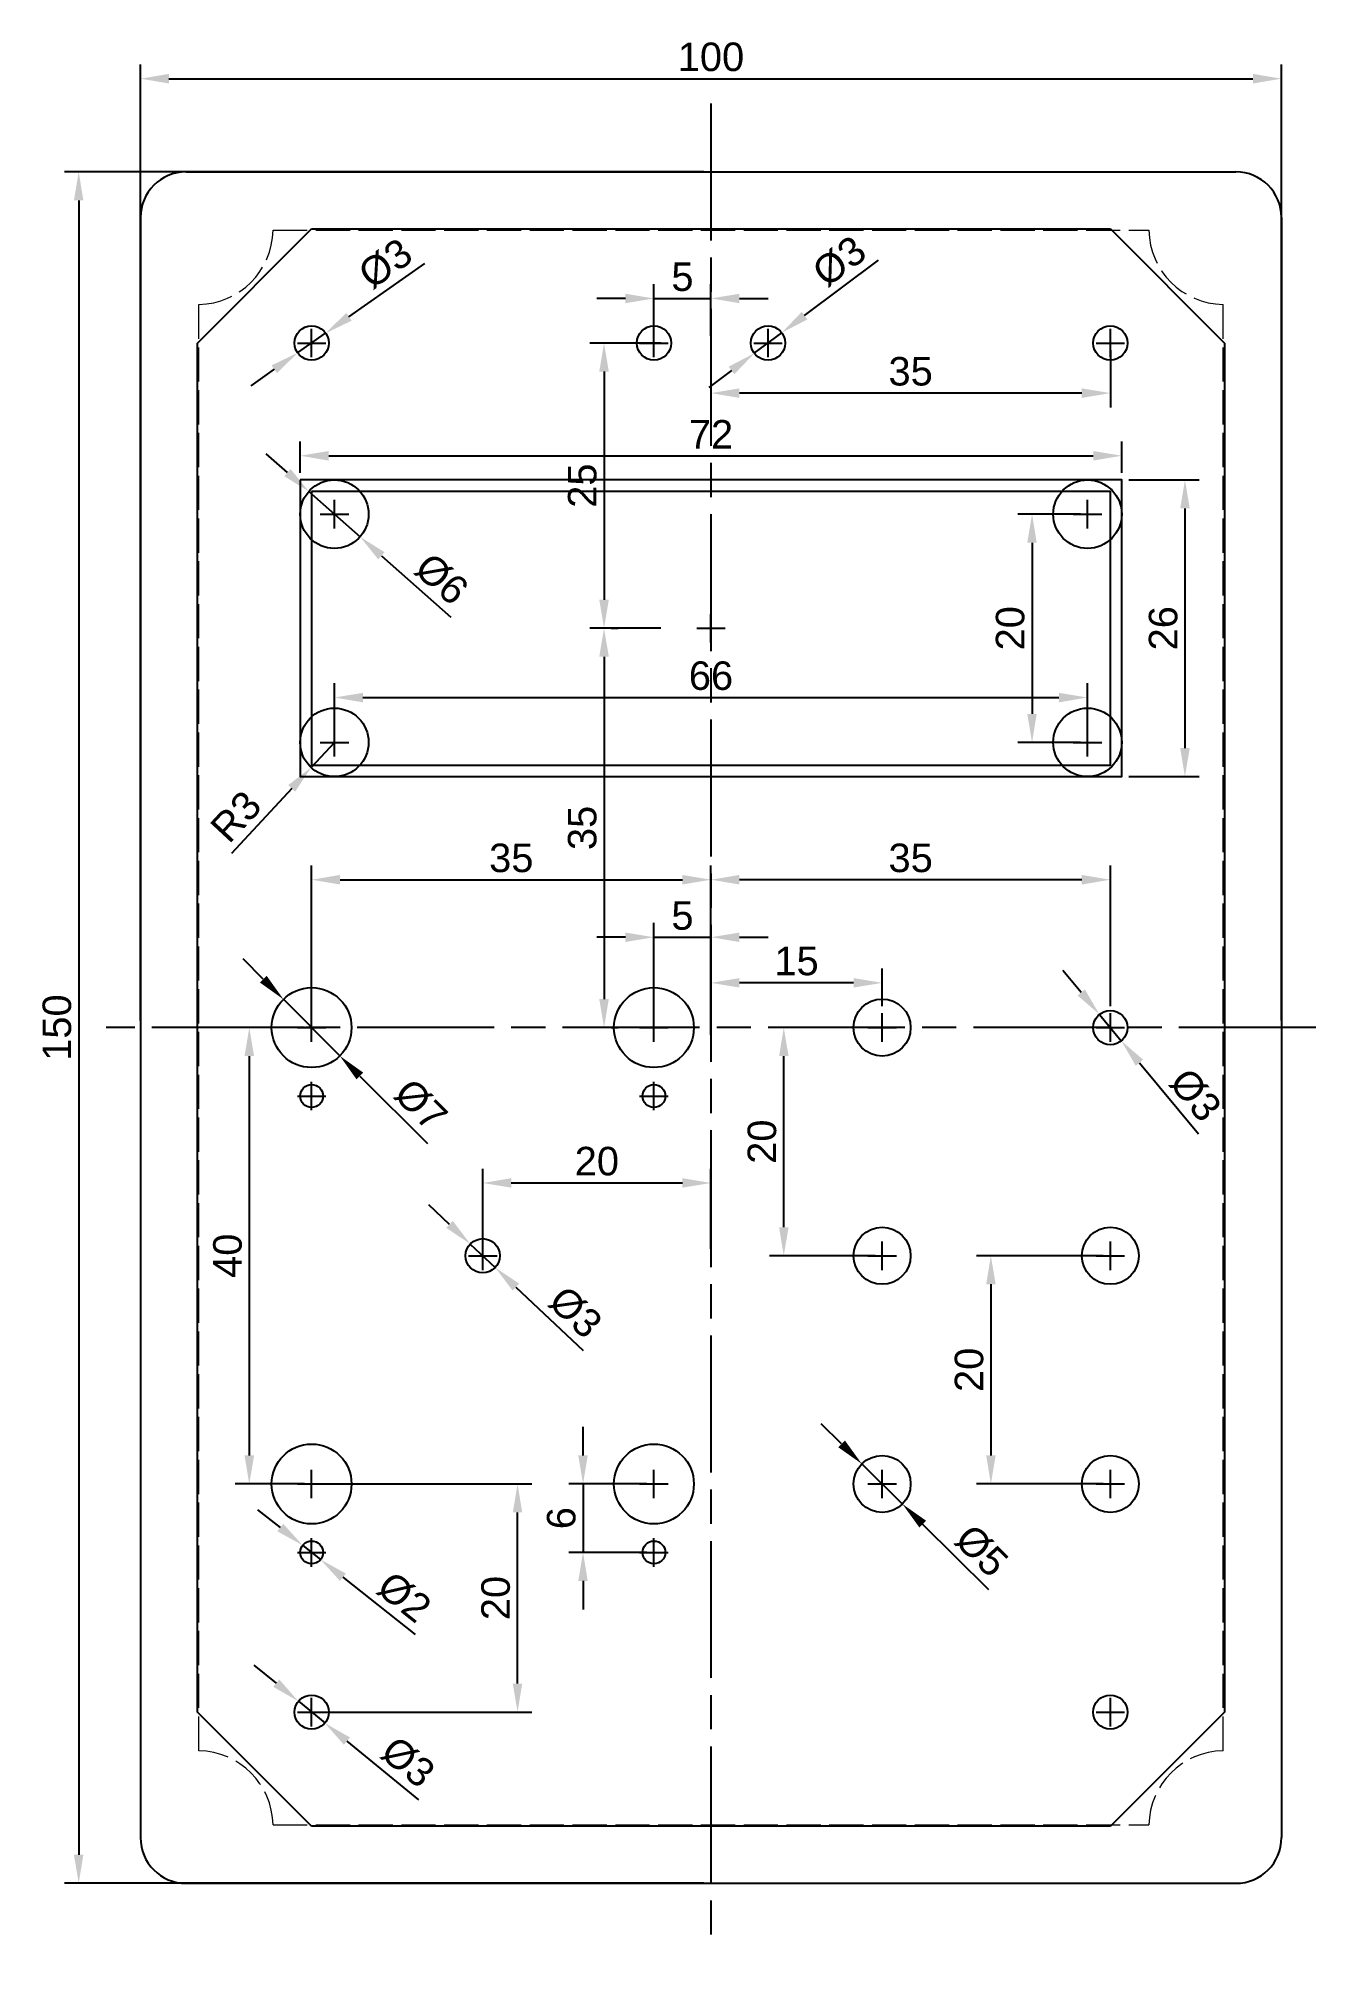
# Model space of a CAD drawing. Header units: millimetres. Extents: x -59 to 53, y -81 to 87.
import ezdxf

# ---------------------------------------------------------------- set-up
doc = ezdxf.new("R2010")
doc.units = ezdxf.units.MM
doc.linetypes.add('AM_ISO02W050x2', pattern=[3.75, 3, -0.75])
doc.linetypes.add('AM_ISO08W050', pattern=[18, 12, -1.5, 3, -1.5])
for name, color, linetype, lineweight in [('AM_7', 4, 'AM_ISO08W050', 25), ('ﾎﾞﾃﾞｨｰ', 2, 'Continuous', 25), ('ﾎﾞﾃﾞｨｰ0', 2, 'AM_ISO02W050x2', 13)]:
    doc.layers.add(name, color=color, linetype=linetype, lineweight=lineweight)
doc.styles.get("Standard").update_dxf_attribs({"font": 'arial.ttf'})
doc.dimstyles.new('ISO-25', dxfattribs={"dimtxt": 2.5, "dimasz": 2.5, "dimexe": 1.25, "dimexo": 0.625, "dimtad": 1, "dimtxsty": 'Standard', "dimcen": 2.5, "dimadec": 0, "dimazin": 0, "dimtfac": 1, "dimtmove": 0, "dimatfit": 3, "dimfxl": 1, "dimarcsym": 0})

# ---------------------------------------------------------------- blocks, each defined once
blk = doc.blocks.new('*D3')
at = {"color": 0, "lineweight": -2}
for p, q in [((-31.73, 62.3), (-25.09, 66.96)), ((-36.23, 59.14), (-33.77, 60.86)), ((-38.27, 57.7), (-40.32, 56.26))]:
    blk.add_line(p, q, dxfattribs=at)
at = {"color": 0}
for points in [[(-31.97, 62.64), (-31.49, 61.96), (-33.77, 60.86)], [(-38.03, 57.36), (-38.51, 58.04), (-36.23, 59.14)]]:
    blk.add_solid(points, dxfattribs=at)
at = {"layer": 'Defpoints', "color": 0}
for p in [(-33.77, 60.86), (-36.23, 59.14)]:
    blk.add_point(p, dxfattribs=at)
at = {"color": 0, "insert": (-28.52, 66.96), "char_height": 2.5, "attachment_point": 5, "rotation": 35.1008}
blk.add_mtext('%%c3', dxfattribs=at)
blk = doc.blocks.new('*D4')
at = {"color": 0, "lineweight": -2}
for p, q in [((8.2, 62.4), (14.69, 67.26)), ((3.8, 59.1), (6.2, 60.9)), ((1.8, 57.6), (-0.2, 56.1))]:
    blk.add_line(p, q, dxfattribs=at)
at = {"color": 0}
for points in [[(7.95, 62.73), (8.45, 62.07), (6.2, 60.9)], [(2.05, 57.27), (1.55, 57.93), (3.8, 59.1)]]:
    blk.add_solid(points, dxfattribs=at)
at = {"layer": 'Defpoints', "color": 0}
for p in [(6.2, 60.9), (3.8, 59.1)]:
    blk.add_point(p, dxfattribs=at)
at = {"color": 0, "insert": (11.26, 67.16), "char_height": 2.5, "attachment_point": 5, "rotation": 36.8694}
blk.add_mtext('%%c3', dxfattribs=at)
blk = doc.blocks.new('*D5')
at = {"color": 0, "lineweight": -2}
for p, q in [((-38.09, -57.46), (-40.02, -55.87)), ((-36.16, -59.05), (-33.84, -60.95)), ((-31.91, -62.54), (-25.64, -67.68))]:
    blk.add_line(p, q, dxfattribs=at)
at = {"color": 0}
for points in [[(-38.36, -57.78), (-37.83, -57.14), (-36.16, -59.05)], [(-31.64, -62.22), (-32.17, -62.86), (-33.84, -60.95)]]:
    blk.add_solid(points, dxfattribs=at)
at = {"layer": 'Defpoints', "color": 0}
for p in [(-36.16, -59.05), (-33.84, -60.95)]:
    blk.add_point(p, dxfattribs=at)
at = {"color": 0, "insert": (-26.56, -64.38), "char_height": 2.5, "attachment_point": 5, "rotation": 320.6048}
blk.add_mtext('%%c3', dxfattribs=at)
blk = doc.blocks.new('*D6')
at = {"color": 0, "lineweight": -2}
for p, q in [((-37.74, -43.82), (-39.7, -42.27)), ((-35.78, -45.38), (-34.22, -46.62)), ((-32.26, -48.18), (-25.93, -53.2))]:
    blk.add_line(p, q, dxfattribs=at)
at = {"color": 0}
for points in [[(-38, -44.15), (-37.48, -43.5), (-35.78, -45.38)], [(-32, -47.85), (-32.52, -48.5), (-34.22, -46.62)]]:
    blk.add_solid(points, dxfattribs=at)
at = {"layer": 'Defpoints', "color": 0}
for p in [(-35.78, -45.38), (-34.22, -46.62)]:
    blk.add_point(p, dxfattribs=at)
at = {"color": 0, "insert": (-26.89, -49.93), "char_height": 2.5, "attachment_point": 5, "rotation": 321.5349}
blk.add_mtext('%%c2', dxfattribs=at)
blk = doc.blocks.new('*D7')
at = {"color": 0, "lineweight": -2}
for p, q in [((11.45, -36.48), (9.67, -34.72)), ((13.22, -38.24), (16.78, -41.76)), ((18.55, -43.52), (24.32, -49.24))]:
    blk.add_line(p, q, dxfattribs=at)
at = {"color": 0}
for points in [[(11.15, -36.78), (11.74, -36.19), (13.22, -38.24)], [(18.85, -43.22), (18.26, -43.81), (16.78, -41.76)]]:
    blk.add_solid(points, dxfattribs=at)
at = {"layer": 'Defpoints', "color": 0}
for p in [(13.22, -38.24), (16.78, -41.76)]:
    blk.add_point(p, dxfattribs=at)
at = {"color": 0, "insert": (23.71, -45.86), "char_height": 2.5, "attachment_point": 5, "rotation": 315.2708}
blk.add_mtext('%%c5', dxfattribs=at)
blk = doc.blocks.new('*D8')
at = {"color": 0, "lineweight": -2}
for p, q in [((-22.91, -17.25), (-24.73, -15.54)), ((-21.09, -18.97), (-18.91, -21.03)), ((-17.09, -22.75), (-11.2, -28.31))]:
    blk.add_line(p, q, dxfattribs=at)
at = {"color": 0}
for points in [[(-23.19, -17.56), (-22.62, -16.95), (-21.09, -18.97)], [(-16.81, -22.44), (-17.38, -23.05), (-18.91, -21.03)]]:
    blk.add_solid(points, dxfattribs=at)
at = {"layer": 'Defpoints', "color": 0}
for p in [(-21.09, -18.97), (-18.91, -21.03)]:
    blk.add_point(p, dxfattribs=at)
at = {"color": 0, "insert": (-11.88, -24.95), "char_height": 2.5, "attachment_point": 5, "rotation": 316.6529}
blk.add_mtext('%%c3', dxfattribs=at)
blk = doc.blocks.new('*D9')
at = {"color": 0, "lineweight": -2}
for p, q in [((-39.24, 4.25), (-41, 6.02)), ((-37.47, 2.48), (-32.53, -2.48)), ((-30.76, -4.25), (-24.85, -10.17))]:
    blk.add_line(p, q, dxfattribs=at)
at = {"color": 0}
for points in [[(-39.53, 3.95), (-38.94, 4.54), (-37.47, 2.48)], [(-30.47, -3.95), (-31.06, -4.54), (-32.53, -2.48)]]:
    blk.add_solid(points, dxfattribs=at)
at = {"layer": 'Defpoints', "color": 0}
for p in [(-37.47, 2.48), (-32.53, -2.48)]:
    blk.add_point(p, dxfattribs=at)
at = {"color": 0, "insert": (-25.44, -6.79), "char_height": 2.5, "attachment_point": 5, "rotation": 314.942}
blk.add_mtext('%%c7', dxfattribs=at)
blk = doc.blocks.new('*D10')
at = {"color": 0, "lineweight": -2}
for p, q in [((32.45, 3.08), (30.85, 5.01)), ((34.04, 1.16), (35.96, -1.16)), ((37.55, -3.08), (42.72, -9.32))]:
    blk.add_line(p, q, dxfattribs=at)
at = {"color": 0}
for points in [[(32.13, 2.81), (32.77, 3.35), (34.04, 1.16)], [(37.87, -2.81), (37.23, -3.35), (35.96, -1.16)]]:
    blk.add_solid(points, dxfattribs=at)
at = {"layer": 'Defpoints', "color": 0}
for p in [(34.04, 1.16), (35.96, -1.16)]:
    blk.add_point(p, dxfattribs=at)
at = {"color": 0, "insert": (42.45, -5.91), "char_height": 2.5, "attachment_point": 5, "rotation": 309.6323}
blk.add_mtext('%%c3', dxfattribs=at)
blk = doc.blocks.new('*D11')
at = {"color": 0, "lineweight": -2}
for p, q in [((-5, 0.07), (-5, 9.17)), ((0, 0.07), (0, 9.17)), ((-7.5, 7.92), (-10, 7.92)), ((-5, 7.92), (0, 7.92)), ((2.5, 7.92), (5, 7.92))]:
    blk.add_line(p, q, dxfattribs=at)
at = {"color": 0}
for points in [[(-7.5, 7.5), (-7.5, 8.33), (-5, 7.92)], [(2.5, 8.33), (2.5, 7.5), (0, 7.92)]]:
    blk.add_solid(points, dxfattribs=at)
at = {"layer": 'Defpoints', "color": 0}
for p in [(0, 7.92), (-5, -0.56), (0, -0.56)]:
    blk.add_point(p, dxfattribs=at)
at = {"color": 0, "insert": (-2.5, 9.81), "char_height": 2.5, "attachment_point": 5}
blk.add_mtext('5', dxfattribs=at)
blk = doc.blocks.new('*D12')
at = {"color": 0, "lineweight": -2}
for p, q in [((0, 1.87), (0, 5.17)), ((15, 1.87), (15, 5.17)), ((12.5, 3.92), (2.5, 3.92))]:
    blk.add_line(p, q, dxfattribs=at)
at = {"color": 0}
for points in [[(2.5, 4.34), (2.5, 3.51), (0, 3.92)], [(12.5, 3.51), (12.5, 4.34), (15, 3.92)]]:
    blk.add_solid(points, dxfattribs=at)
at = {"layer": 'Defpoints', "color": 0}
for p in [(0, 3.92), (0, 1.25), (15, 1.25)]:
    blk.add_point(p, dxfattribs=at)
at = {"color": 0, "insert": (7.5, 5.82), "char_height": 2.5, "attachment_point": 5}
blk.add_mtext('15', dxfattribs=at)
blk = doc.blocks.new('*D13')
at = {"color": 0, "lineweight": -2}
for p, q in [((-35, -0.63), (-35, 14.21)), ((0, -0.63), (0, 14.21)), ((-32.5, 12.96), (-2.5, 12.96))]:
    blk.add_line(p, q, dxfattribs=at)
at = {"color": 0}
for points in [[(-32.5, 13.38), (-32.5, 12.54), (-35, 12.96)], [(-2.5, 12.54), (-2.5, 13.38), (0, 12.96)]]:
    blk.add_solid(points, dxfattribs=at)
at = {"layer": 'Defpoints', "color": 0}
for p in [(0, 12.96), (-35, -1.25), (0, -1.25)]:
    blk.add_point(p, dxfattribs=at)
at = {"color": 0, "insert": (-17.5, 14.86), "char_height": 2.5, "attachment_point": 5}
blk.add_mtext('35', dxfattribs=at)
blk = doc.blocks.new('*D14')
at = {"color": 0, "lineweight": -2}
for p, q in [((0, 1.87), (0, 14.21)), ((35, 1.87), (35, 14.21)), ((32.5, 12.96), (2.5, 12.96))]:
    blk.add_line(p, q, dxfattribs=at)
at = {"color": 0}
for points in [[(2.5, 13.38), (2.5, 12.54), (0, 12.96)], [(32.5, 12.54), (32.5, 13.38), (35, 12.96)]]:
    blk.add_solid(points, dxfattribs=at)
at = {"layer": 'Defpoints', "color": 0}
for p in [(0, 12.96), (0, 1.25), (35, 1.25)]:
    blk.add_point(p, dxfattribs=at)
at = {"color": 0, "insert": (17.5, 14.86), "char_height": 2.5, "attachment_point": 5}
blk.add_mtext('35', dxfattribs=at)
blk = doc.blocks.new('*D16')
at = {"color": 0, "lineweight": -2}
for p, q in [((-4.38, 60), (-10.62, 60)), ((-9.37, 57.5), (-9.37, 37.5)), ((-4.38, 35), (-10.62, 35))]:
    blk.add_line(p, q, dxfattribs=at)
at = {"color": 0}
for points in [[(-8.95, 57.5), (-9.79, 57.5), (-9.37, 60)], [(-9.79, 37.5), (-8.95, 37.5), (-9.37, 35)]]:
    blk.add_solid(points, dxfattribs=at)
at = {"layer": 'Defpoints', "color": 0}
for p in [(-3.75, 60), (-9.37, 35), (-3.75, 35)]:
    blk.add_point(p, dxfattribs=at)
at = {"color": 0, "insert": (-11.27, 47.5), "char_height": 2.5, "attachment_point": 5, "rotation": 90}
blk.add_mtext('25', dxfattribs=at)
blk = doc.blocks.new('*D17')
at = {"color": 0, "lineweight": -2}
for p, q in [((-8.75, 35), (-8.12, 35)), ((-9.37, 32.5), (-9.37, 2.5)), ((-8.75, 0), (-8.12, 0))]:
    blk.add_line(p, q, dxfattribs=at)
at = {"color": 0}
for points in [[(-8.95, 32.5), (-9.79, 32.5), (-9.37, 35)], [(-9.79, 2.5), (-8.95, 2.5), (-9.37, 0)]]:
    blk.add_solid(points, dxfattribs=at)
at = {"layer": 'Defpoints', "color": 0}
for p in [(-9.37, 35), (-9.37, 0), (-9.37, 0)]:
    blk.add_point(p, dxfattribs=at)
at = {"color": 0, "insert": (-11.27, 17.5), "char_height": 2.5, "attachment_point": 5, "rotation": 90}
blk.add_mtext('35', dxfattribs=at)
blk = doc.blocks.new('*D18')
at = {"color": 0, "lineweight": -2}
for p, q in [((14.38, 0), (5.13, 0)), ((6.38, -17.5), (6.38, -2.5)), ((14.38, -20), (5.13, -20))]:
    blk.add_line(p, q, dxfattribs=at)
at = {"color": 0}
for points in [[(6.8, -2.5), (5.97, -2.5), (6.38, 0)], [(5.97, -17.5), (6.8, -17.5), (6.38, -20)]]:
    blk.add_solid(points, dxfattribs=at)
at = {"layer": 'Defpoints', "color": 0}
for p in [(6.38, 0), (15, 0), (15, -20)]:
    blk.add_point(p, dxfattribs=at)
at = {"color": 0, "insert": (4.48, -10), "char_height": 2.5, "attachment_point": 5, "rotation": 90}
blk.add_mtext('20', dxfattribs=at)
blk = doc.blocks.new('*D19')
at = {"color": 0, "lineweight": -2}
for p, q in [((-34.38, -40), (-15.7, -40)), ((-16.95, -57.5), (-16.95, -42.5)), ((-34.38, -60), (-15.7, -60))]:
    blk.add_line(p, q, dxfattribs=at)
at = {"color": 0}
for points in [[(-16.54, -42.5), (-17.37, -42.5), (-16.95, -40)], [(-17.37, -57.5), (-16.54, -57.5), (-16.95, -60)]]:
    blk.add_solid(points, dxfattribs=at)
at = {"layer": 'Defpoints', "color": 0}
for p in [(-35, -40), (-16.95, -40), (-35, -60)]:
    blk.add_point(p, dxfattribs=at)
at = {"color": 0, "insert": (-18.86, -50), "char_height": 2.5, "attachment_point": 5, "rotation": 90}
blk.add_mtext('20', dxfattribs=at)
blk = doc.blocks.new('*D20')
at = {"color": 0, "lineweight": -2}
for p, q in [((34.38, -20), (23.28, -20)), ((24.53, -22.5), (24.53, -37.5)), ((34.38, -40), (23.28, -40))]:
    blk.add_line(p, q, dxfattribs=at)
at = {"color": 0}
for points in [[(24.95, -22.5), (24.12, -22.5), (24.53, -20)], [(24.12, -37.5), (24.95, -37.5), (24.53, -40)]]:
    blk.add_solid(points, dxfattribs=at)
at = {"layer": 'Defpoints', "color": 0}
for p in [(35, -20), (24.53, -40), (35, -40)]:
    blk.add_point(p, dxfattribs=at)
at = {"color": 0, "insert": (22.63, -30), "char_height": 2.5, "attachment_point": 5, "rotation": 90}
blk.add_mtext('20', dxfattribs=at)
blk = doc.blocks.new('*D21')
at = {"color": 0, "lineweight": -2}
for p, q in [((-11.21, -37.5), (-11.21, -35)), ((-5.62, -40), (-12.46, -40)), ((-11.21, -40), (-11.21, -46)), ((-5.62, -46), (-12.46, -46)), ((-11.21, -48.5), (-11.21, -51))]:
    blk.add_line(p, q, dxfattribs=at)
at = {"color": 0}
for points in [[(-11.63, -37.5), (-10.8, -37.5), (-11.21, -40)], [(-10.8, -48.5), (-11.63, -48.5), (-11.21, -46)]]:
    blk.add_solid(points, dxfattribs=at)
at = {"layer": 'Defpoints', "color": 0}
for p in [(-5, -40), (-11.21, -46), (-5, -46)]:
    blk.add_point(p, dxfattribs=at)
at = {"color": 0, "insert": (-13.11, -43), "char_height": 2.5, "attachment_point": 5, "rotation": 90}
blk.add_mtext('6', dxfattribs=at)
blk = doc.blocks.new('*D26')
at = {"color": 0, "lineweight": -2}
for p, q in [((-20, -19.38), (-20, -12.37)), ((0, -19.38), (0, -12.37)), ((-17.5, -13.62), (-2.5, -13.62))]:
    blk.add_line(p, q, dxfattribs=at)
at = {"color": 0}
for points in [[(-17.5, -13.2), (-17.5, -14.03), (-20, -13.62)], [(-2.5, -14.03), (-2.5, -13.2), (0, -13.62)]]:
    blk.add_solid(points, dxfattribs=at)
at = {"layer": 'Defpoints', "color": 0}
for p in [(0, -13.62), (-20, -20), (0, -20)]:
    blk.add_point(p, dxfattribs=at)
at = {"color": 0, "insert": (-10, -11.72), "char_height": 2.5, "attachment_point": 5}
blk.add_mtext('20', dxfattribs=at)
blk = doc.blocks.new('*D27')
at = {"color": 0, "lineweight": -2}
for p, q in [((-35.62, 0), (-41.71, 0)), ((-40.46, -2.5), (-40.46, -37.5)), ((-35.62, -40), (-41.71, -40))]:
    blk.add_line(p, q, dxfattribs=at)
at = {"color": 0}
for points in [[(-40.04, -2.5), (-40.88, -2.5), (-40.46, 0)], [(-40.88, -37.5), (-40.04, -37.5), (-40.46, -40)]]:
    blk.add_solid(points, dxfattribs=at)
at = {"layer": 'Defpoints', "color": 0}
for p in [(-35, 0), (-40.46, -40), (-35, -40)]:
    blk.add_point(p, dxfattribs=at)
at = {"color": 0, "insert": (-42.36, -20), "char_height": 2.5, "attachment_point": 5, "rotation": 90}
blk.add_mtext('40', dxfattribs=at)
blk = doc.blocks.new('*D28')
at = {"color": 0, "lineweight": -2}
for p, q in [((-7.5, 63.91), (-10, 63.91)), ((-5, 60.62), (-5, 65.16)), ((-5, 63.91), (0, 63.91)), ((0, 60.62), (0, 65.16)), ((2.5, 63.91), (5, 63.91))]:
    blk.add_line(p, q, dxfattribs=at)
at = {"color": 0}
for points in [[(-7.5, 63.49), (-7.5, 64.32), (-5, 63.91)], [(2.5, 64.32), (2.5, 63.49), (0, 63.91)]]:
    blk.add_solid(points, dxfattribs=at)
at = {"layer": 'Defpoints', "color": 0}
for p in [(0, 63.91), (-5, 60), (0, 60)]:
    blk.add_point(p, dxfattribs=at)
at = {"color": 0, "insert": (-2.5, 65.8), "char_height": 2.5, "attachment_point": 5}
blk.add_mtext('5', dxfattribs=at)
blk = doc.blocks.new('*D29')
at = {"color": 0, "lineweight": -2}
for p, q in [((0, 59.37), (0, 54.36)), ((35, 59.37), (35, 54.36)), ((32.5, 55.61), (2.5, 55.61))]:
    blk.add_line(p, q, dxfattribs=at)
at = {"color": 0}
for points in [[(2.5, 56.03), (2.5, 55.19), (0, 55.61)], [(32.5, 55.19), (32.5, 56.03), (35, 55.61)]]:
    blk.add_solid(points, dxfattribs=at)
at = {"layer": 'Defpoints', "color": 0}
for p in [(0, 60), (35, 60), (0, 55.61)]:
    blk.add_point(p, dxfattribs=at)
at = {"color": 0, "insert": (17.5, 57.51), "char_height": 2.5, "attachment_point": 5}
blk.add_mtext('35', dxfattribs=at)
blk = doc.blocks.new('*D31')
at = {"color": 0, "lineweight": -2}
for p, q in [((-36, 48.62), (-36, 51.37)), ((36, 48.62), (36, 51.37)), ((-33.5, 50.12), (33.5, 50.12))]:
    blk.add_line(p, q, dxfattribs=at)
at = {"color": 0}
for points in [[(-33.5, 50.54), (-33.5, 49.7), (-36, 50.12)], [(33.5, 49.7), (33.5, 50.54), (36, 50.12)]]:
    blk.add_solid(points, dxfattribs=at)
at = {"layer": 'Defpoints', "color": 0}
for p in [(36, 50.12), (-36, 48), (36, 48)]:
    blk.add_point(p, dxfattribs=at)
at = {"color": 0, "insert": (0, 52), "char_height": 2.5, "attachment_point": 5}
blk.add_mtext('72', dxfattribs=at)
blk = doc.blocks.new('*D32')
at = {"color": 0, "lineweight": -2}
for p, q in [((36.62, 48), (42.79, 48)), ((41.54, 45.5), (41.54, 24.5)), ((36.62, 22), (42.79, 22))]:
    blk.add_line(p, q, dxfattribs=at)
at = {"color": 0}
for points in [[(41.96, 45.5), (41.12, 45.5), (41.54, 48)], [(41.12, 24.5), (41.96, 24.5), (41.54, 22)]]:
    blk.add_solid(points, dxfattribs=at)
at = {"layer": 'Defpoints', "color": 0}
for p in [(36, 48), (36, 22), (41.54, 22)]:
    blk.add_point(p, dxfattribs=at)
at = {"color": 0, "insert": (39.64, 35), "char_height": 2.5, "attachment_point": 5, "rotation": 90}
blk.add_mtext('26', dxfattribs=at)
blk = doc.blocks.new('*D33')
at = {"color": 0, "lineweight": -2}
for p, q in [((32.38, 45), (26.89, 45)), ((28.14, 42.5), (28.14, 27.5)), ((32.38, 25), (26.89, 25))]:
    blk.add_line(p, q, dxfattribs=at)
at = {"color": 0}
for points in [[(28.55, 42.5), (27.72, 42.5), (28.14, 45)], [(27.72, 27.5), (28.55, 27.5), (28.14, 25)]]:
    blk.add_solid(points, dxfattribs=at)
at = {"layer": 'Defpoints', "color": 0}
for p in [(33, 45), (28.14, 25), (33, 25)]:
    blk.add_point(p, dxfattribs=at)
at = {"color": 0, "insert": (26.23, 35), "char_height": 2.5, "attachment_point": 5, "rotation": 90}
blk.add_mtext('20', dxfattribs=at)
blk = doc.blocks.new('*D34')
at = {"color": 0, "lineweight": -2}
for p, q in [((-33, 25.62), (-33, 30.18)), ((-30.5, 28.93), (30.5, 28.93)), ((33, 25.62), (33, 30.18))]:
    blk.add_line(p, q, dxfattribs=at)
at = {"color": 0}
for points in [[(-30.5, 29.34), (-30.5, 28.51), (-33, 28.93)], [(30.5, 28.51), (30.5, 29.34), (33, 28.93)]]:
    blk.add_solid(points, dxfattribs=at)
at = {"layer": 'Defpoints', "color": 0}
for p in [(33, 28.93), (-33, 25), (33, 25)]:
    blk.add_point(p, dxfattribs=at)
at = {"color": 0, "insert": (0, 30.83), "char_height": 2.5, "attachment_point": 5}
blk.add_mtext('66', dxfattribs=at)
blk = doc.blocks.new('*D36')
at = {"color": 0, "lineweight": -2}
for p, q in [((-0.62, 75), (-56.66, 75)), ((-55.41, 72.5), (-55.41, -72.5)), ((-0.62, -75), (-56.66, -75))]:
    blk.add_line(p, q, dxfattribs=at)
at = {"color": 0}
for points in [[(-55, 72.5), (-55.83, 72.5), (-55.41, 75)], [(-55.83, -72.5), (-55, -72.5), (-55.41, -75)]]:
    blk.add_solid(points, dxfattribs=at)
at = {"layer": 'Defpoints', "color": 0}
for p in [(0, 75), (-55.41, -75), (0, -75)]:
    blk.add_point(p, dxfattribs=at)
at = {"color": 0, "insert": (-57.31, 0), "char_height": 2.5, "attachment_point": 5, "rotation": 90}
blk.add_mtext('150', dxfattribs=at)
blk = doc.blocks.new('*D37')
at = {"color": 0, "lineweight": -2}
for p, q in [((-50, 0.62), (-50, 84.42)), ((50, 0.62), (50, 84.42)), ((-47.5, 83.17), (47.5, 83.17))]:
    blk.add_line(p, q, dxfattribs=at)
at = {"color": 0}
for points in [[(-47.5, 83.59), (-47.5, 82.75), (-50, 83.17)], [(47.5, 82.75), (47.5, 83.59), (50, 83.17)]]:
    blk.add_solid(points, dxfattribs=at)
at = {"layer": 'Defpoints', "color": 0}
for p in [(50, 83.17), (-50, 0), (50, 0)]:
    blk.add_point(p, dxfattribs=at)
at = {"color": 0, "insert": (0, 85.07), "char_height": 2.5, "attachment_point": 5}
blk.add_mtext('100', dxfattribs=at)
blk = doc.blocks.new('*D38')
at = {"color": 0, "lineweight": -2}
for p, q in [((-33, 25), (-35.04, 22.8)), ((-36.74, 20.97), (-42.03, 15.27))]:
    blk.add_line(p, q, dxfattribs=at)
at = {"color": 0}
blk.add_solid([(-36.44, 20.69), (-37.05, 21.25), (-35.04, 22.8)], dxfattribs=at)
at = {"layer": 'Defpoints', "color": 0}
for p in [(-33, 25), (-35.04, 22.8)]:
    blk.add_point(p, dxfattribs=at)
at = {"color": 0, "insert": (-41.63, 18.5), "char_height": 2.5, "attachment_point": 5, "rotation": 47.1366}
blk.add_mtext('R3', dxfattribs=at)
blk = doc.blocks.new('*D39')
at = {"color": 0, "lineweight": -2}
for p, q in [((-37.12, 48.65), (-38.99, 50.3)), ((-35.25, 46.99), (-30.75, 43.01)), ((-28.88, 41.35), (-22.81, 35.98))]:
    blk.add_line(p, q, dxfattribs=at)
at = {"color": 0}
for points in [[(-37.39, 48.33), (-36.84, 48.96), (-35.25, 46.99)], [(-28.61, 41.67), (-29.16, 41.04), (-30.75, 43.01)]]:
    blk.add_solid(points, dxfattribs=at)
at = {"layer": 'Defpoints', "color": 0}
for p in [(-35.25, 46.99), (-30.75, 43.01)]:
    blk.add_point(p, dxfattribs=at)
at = {"color": 0, "insert": (-23.61, 39.31), "char_height": 2.5, "attachment_point": 5, "rotation": 318.4678}
blk.add_mtext('%%c6', dxfattribs=at)

msp = doc.modelspace()

# ---------------------------------------------------------------- linework, layer by layer
for p, q in [((-45, 60), (-35, 70)), ((-35, 70), (35, 70)), ((35, 70), (45, 60)), ((-35, 58.75), (-35, 61.25)), ((-5, 58.75), (-5, 61.25)), ((5, 58.75), (5, 61.25)), ((35, 58.75), (35, 61.25)), ((-45, -60), (-45, 60)), ((-36.25, 60), (-33.75, 60)), ((-6.25, 60), (-3.75, 60)), ((3.75, 60), (6.25, 60)), ((33.75, 60), (36.25, 60)), ((45, 60), (45, -60)), ((-33, 43.75), (-33, 46.25)), ((33, 43.75), (33, 46.25)), ((-34.25, 45), (-31.75, 45)), ((31.75, 45), (34.25, 45)), ((0, 33.75), (0, 36.25)), ((-1.25, 35), (1.25, 35)), ((-33, 23.75), (-33, 26.25)), ((33, 23.75), (33, 26.25)), ((-34.25, 25), (-31.75, 25)), ((31.75, 25), (34.25, 25)), ((-35, -1.25), (-35, 1.25)), ((-5, -1.25), (-5, 1.25)), ((15, -1.25), (15, 1.25)), ((35, -1.25), (35, 1.25)), ((-36.25, 0), (-33.75, 0)), ((-6.25, 0), (-3.75, 0)), ((13.75, 0), (16.25, 0)), ((33.75, 0), (36.25, 0)), ((-35, -7.25), (-35, -4.75)), ((-5, -7.25), (-5, -4.75)), ((-36.25, -6), (-33.75, -6)), ((-6.25, -6), (-3.75, -6)), ((-21.25, -20), (-18.75, -20)), ((-20, -21.25), (-20, -18.75)), ((13.75, -20), (16.25, -20)), ((15, -21.25), (15, -18.75)), ((33.75, -20), (36.25, -20)), ((35, -21.25), (35, -18.75)), ((-36.25, -40), (-33.75, -40)), ((-35, -41.25), (-35, -38.75)), ((-6.25, -40), (-3.75, -40)), ((-5, -41.25), (-5, -38.75)), ((13.75, -40), (16.25, -40)), ((15, -41.25), (15, -38.75)), ((33.75, -40), (36.25, -40)), ((35, -41.25), (35, -38.75)), ((-35, -47.25), (-35, -44.75)), ((-5, -47.25), (-5, -44.75)), ((-36.25, -46), (-33.75, -46)), ((-6.25, -46), (-3.75, -46)), ((-35, -70), (-45, -60)), ((-36.25, -60), (-33.75, -60)), ((-35, -61.25), (-35, -58.75)), ((33.75, -60), (36.25, -60)), ((35, -61.25), (35, -58.75)), ((45, -60), (35, -70)), ((35, -70), (-35, -70))]:
    msp.add_line(p, q)
for points in [[(-36, 48), (-36, 22), (36, 22), (36, 48)], [(-35, 47), (-35, 23), (35, 23), (35, 47)]]:
    msp.add_lwpolyline(points, close=True)
for centre, radius in [((-35, 60), 1.5), ((-5, 60), 1.5), ((5, 60), 1.5), ((35, 60), 1.5), ((-33, 45), 3), ((33, 45), 3), ((-33, 25), 3), ((33, 25), 3), ((-35, 0), 3.5), ((-5, 0), 3.5), ((15, 0), 2.5), ((35, 0), 1.5), ((-35, -6), 1), ((-5, -6), 1), ((15, -20), 2.5), ((35, -20), 2.5), ((-20, -20), 1.5), ((-35, -40), 3.5), ((-5, -40), 3.5), ((15, -40), 2.5), ((35, -40), 2.5), ((-35, -46), 1), ((-5, -46), 1), ((-35, -60), 1.5), ((35, -60), 1.5)]:
    msp.add_circle(centre, radius)
at = {"layer": 'AM_7'}
for p, q in [((0, 81), (0, -81)), ((0, 81), (0, -81)), ((53, 0), (-53, 0))]:
    msp.add_line(p, q, dxfattribs=at)
at = {"layer": 'ﾎﾞﾃﾞｨｰ'}
for p, q in [((-46, 75), (46, 75)), ((-50, 71), (-50, -71)), ((50, 71), (50, -71)), ((-46, -75), (46, -75))]:
    msp.add_line(p, q, dxfattribs=at)
for centre, start, end in [((-46, 71), 90, 180), ((46, 71), 0, 90), ((-46, -71), 180, 270), ((46, -71), 270, 0)]:
    msp.add_arc(centre, 4, start, end, dxfattribs=at)
at = {"layer": 'ﾎﾞﾃﾞｨｰ0'}
for p, q in [((-38.381, 69.88), (38.381, 69.88)), ((-44.88, -63.381), (-44.88, 63.381)), ((44.88, -63.381), (44.88, 63.381)), ((-38.381, -69.88), (38.381, -69.88))]:
    msp.add_line(p, q, dxfattribs=at)
for centre, start, end in [((-45, 70), 271.03865, 358.96135), ((45, 70), 181.03865, 268.96135), ((-45, -70), 1.03865, 88.96135), ((45, -70), 91.03865, 178.96135)]:
    msp.add_arc(centre, 6.62, start, end, dxfattribs=at)

# ---------------------------------------------------------------- dimensions: what is measured, and where the dimension line sits
for p1, p2, distance, picture, middle in [((-50, 0), (50, 0), 83.171, '*D37', (0, 85.073)), ((0, 75), (0, -75), -55.412, '*D36', (-57.313, 0)), ((-5, 60), (0, 60), 3.907, '*D28', (-2.5, 65.803)), ((-3.75, 60), (-3.75, 35), -5.622, '*D16', (-11.273, 47.5)), ((35, 60), (0, 60), 4.391, '*D29', (17.5, 57.511)), ((-36, 48), (36, 48), 2.119, '*D31', (0, 51.999)), ((36, 48), (36, 22), 5.54, '*D32', (39.638, 35)), ((33, 45), (33, 25), -4.864, '*D33', (26.234, 35)), ((-9.372, 35), (-9.372, 0), 0, '*D17', (-11.273, 17.5)), ((-33, 25), (33, 25), 3.928, '*D34', (0, 30.829)), ((-35, -1.25), (0, -1.25), 14.21, '*D13', (-17.5, 14.861)), ((35, 1.25), (0, 1.25), -11.71, '*D14', (17.5, 14.861)), ((-5, -0.56), (0, -0.56), 8.477, '*D11', (-2.5, 9.814)), ((15, 1.25), (0, 1.25), -2.674, '*D12', (7.5, 5.825)), ((-35, 0), (-35, -40), -5.459, '*D27', (-42.36, -20)), ((15, -20), (15, 0), 8.617, '*D18', (4.482, -10)), ((-20, -20), (0, -20), 6.383, '*D26', (-10, -11.716)), ((35, -20), (35, -40), -10.466, '*D20', (22.633, -30)), ((-5, -40), (-5, -46), -6.212, '*D21', (-13.114, -43)), ((-35, -60), (-35, -40), -18.046, '*D19', (-18.855, -50))]:
    dim = msp.add_aligned_dim(p1=p1, p2=p2, distance=distance, dimstyle='ISO-25', override={"dimlfac": 1})
    dim.commit()
    dim.dimension.update_dxf_attribs({"geometry": picture, "text_midpoint": middle})
for p1, p2, picture, middle in [((-36.227, 59.137), (-33.773, 60.863), '*D3', (-27.388, 65.35)), ((3.8, 59.1), (6.2, 60.9), '*D4', (12.443, 65.582)), ((-35.246, 46.989), (-30.754, 43.011), '*D39', (-24.912, 37.837)), ((-37.472, 2.477), (-32.528, -2.477), '*D9', (-26.83, -8.186)), ((34.043, 1.155), (35.957, -1.155), '*D10', (40.934, -7.165)), ((-21.091, -18.97), (-18.909, -21.03), '*D8', (-13.234, -26.386)), ((13.224, -38.241), (16.776, -41.759), '*D7', (22.326, -47.257)), ((-35.783, -45.378), (-34.217, -46.622), '*D6', (-28.118, -51.468)), ((-36.159, -59.048), (-33.841, -60.952), '*D5', (-27.81, -65.905))]:
    dim = msp.add_diameter_dim_2p(p1=p1, p2=p2, dimstyle='ISO-25')
    dim.commit()
    dim.dimension.update_dxf_attribs({"geometry": picture, "text_midpoint": middle, "dimtype": 163})
dim = msp.add_radius_dim(center=(-33, 25), mpoint=(-35.041, 22.801), dimstyle='ISO-25')
dim.commit()
dim.dimension.update_dxf_attribs({"geometry": '*D38', "text_midpoint": (-40.237, 17.202), "dimtype": 164})

doc.saveas('drawing.dxf')
